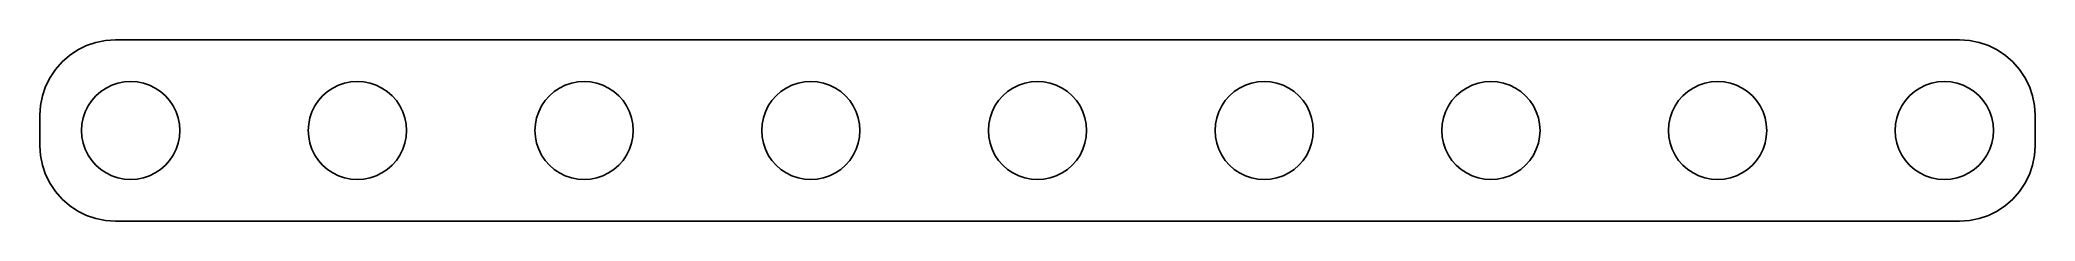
# Model space of a CAD drawing. Header units: metres. Extents: x -66 to 66, y -6 to 6.
import ezdxf

# ---------------------------------------------------------------- set-up
doc = ezdxf.new("R2010")
doc.units = ezdxf.units.M

msp = doc.modelspace()

# ---------------------------------------------------------------- linework, layer by layer
for p, q in [((-63.505, 5.33511), (-64.0488, 4.97176)), ((-62.9184, 5.62439), (-63.505, 5.33511)), ((-62.2991, 5.83463), (-62.9184, 5.62439)), ((-61.6576, 5.96222), (-62.2991, 5.83463)), ((-61.005, 6.00499), (-61.6576, 5.96222)), ((61.005, 6.00499), (-61.005, 6.00499)), ((61.6576, 5.96222), (61.005, 6.00499)), ((62.2991, 5.83463), (61.6576, 5.96222)), ((62.9184, 5.62439), (62.2991, 5.83463)), ((63.505, 5.33511), (62.9184, 5.62439)), ((64.0488, 4.97176), (63.505, 5.33511)), ((-64.9718, 4.0488), (-65.3351, 3.50499)), ((-64.5405, 4.54053), (-64.9718, 4.0488)), ((-64.0488, 4.97176), (-64.5405, 4.54053)), ((64.5405, 4.54053), (64.0488, 4.97176)), ((64.9718, 4.0488), (64.5405, 4.54053)), ((65.3351, 3.50499), (64.9718, 4.0488)), ((-65.6244, 2.91841), (-65.8346, 2.29909)), ((-65.3351, 3.50499), (-65.6244, 2.91841)), ((-61.9785, 2.57838), (-61.625, 2.81458)), ((-61.625, 2.81458), (-61.2437, 3.00259)), ((-61.2437, 3.00259), (-60.8412, 3.13925)), ((-60.8412, 3.13925), (-60.4242, 3.22218)), ((-60.4242, 3.22218), (-60, 3.25)), ((-60, 3.25), (-59.5758, 3.22218)), ((-59.5758, 3.22218), (-59.1588, 3.13925)), ((-59.1588, 3.13925), (-58.7563, 3.00259)), ((-58.7563, 3.00259), (-58.375, 2.81458)), ((-58.375, 2.81458), (-58.0215, 2.57838)), ((-46.9785, 2.57838), (-46.625, 2.81458)), ((-46.625, 2.81458), (-46.2437, 3.00259)), ((-46.2437, 3.00259), (-45.8412, 3.13925)), ((-45.8412, 3.13925), (-45.4242, 3.22218)), ((-45.4242, 3.22218), (-45, 3.25)), ((-45, 3.25), (-44.5758, 3.22218)), ((-44.5758, 3.22218), (-44.1588, 3.13925)), ((-44.1588, 3.13925), (-43.7563, 3.00259)), ((-43.7563, 3.00259), (-43.375, 2.81458)), ((-43.375, 2.81458), (-43.0215, 2.57838)), ((-31.9785, 2.57838), (-31.625, 2.81458)), ((-31.625, 2.81458), (-31.2437, 3.00259)), ((-31.2437, 3.00259), (-30.8412, 3.13925)), ((-30.8412, 3.13925), (-30.4242, 3.22218)), ((-30.4242, 3.22218), (-30, 3.25)), ((-30, 3.25), (-29.5758, 3.22218)), ((-29.5758, 3.22218), (-29.1588, 3.13925)), ((-29.1588, 3.13925), (-28.7563, 3.00259)), ((-28.7563, 3.00259), (-28.375, 2.81458)), ((-28.375, 2.81458), (-28.0215, 2.57838)), ((-16.9785, 2.57838), (-16.625, 2.81458)), ((-16.625, 2.81458), (-16.2437, 3.00259)), ((-16.2437, 3.00259), (-15.8412, 3.13925)), ((-15.8412, 3.13925), (-15.4242, 3.22218)), ((-15.4242, 3.22218), (-15, 3.25)), ((-15, 3.25), (-14.5758, 3.22218)), ((-14.5758, 3.22218), (-14.1588, 3.13925)), ((-14.1588, 3.13925), (-13.7563, 3.00259)), ((-13.7563, 3.00259), (-13.375, 2.81458)), ((-13.375, 2.81458), (-13.0215, 2.57838)), ((-1.97847, 2.57838), (-1.625, 2.81458)), ((-1.625, 2.81458), (-1.24371, 3.00259)), ((-1.24371, 3.00259), (-0.841156, 3.13925)), ((-0.841156, 3.13925), (-0.42421, 3.22218)), ((-0.42421, 3.22218), (0, 3.25)), ((0, 3.25), (0.42421, 3.22218)), ((0.42421, 3.22218), (0.841156, 3.13925)), ((0.841156, 3.13925), (1.24371, 3.00259)), ((1.24371, 3.00259), (1.625, 2.81458)), ((1.625, 2.81458), (1.97847, 2.57838)), ((13.0215, 2.57838), (13.375, 2.81458)), ((13.375, 2.81458), (13.7563, 3.00259)), ((13.7563, 3.00259), (14.1588, 3.13925)), ((14.1588, 3.13925), (14.5758, 3.22218)), ((14.5758, 3.22218), (15, 3.25)), ((15, 3.25), (15.4242, 3.22218)), ((15.4242, 3.22218), (15.8412, 3.13925)), ((15.8412, 3.13925), (16.2437, 3.00259)), ((16.2437, 3.00259), (16.625, 2.81458)), ((16.625, 2.81458), (16.9785, 2.57838)), ((28.0215, 2.57838), (28.375, 2.81458)), ((28.375, 2.81458), (28.7563, 3.00259)), ((28.7563, 3.00259), (29.1588, 3.13925)), ((29.1588, 3.13925), (29.5758, 3.22218)), ((29.5758, 3.22218), (30, 3.25)), ((30, 3.25), (30.4242, 3.22218)), ((30.4242, 3.22218), (30.8412, 3.13925)), ((30.8412, 3.13925), (31.2437, 3.00259)), ((31.2437, 3.00259), (31.625, 2.81458)), ((31.625, 2.81458), (31.9785, 2.57838)), ((43.0215, 2.57838), (43.375, 2.81458)), ((43.375, 2.81458), (43.7563, 3.00259)), ((43.7563, 3.00259), (44.1588, 3.13925)), ((44.1588, 3.13925), (44.5758, 3.22218)), ((44.5758, 3.22218), (45, 3.25)), ((45, 3.25), (45.4242, 3.22218)), ((45.4242, 3.22218), (45.8412, 3.13925)), ((45.8412, 3.13925), (46.2437, 3.00259)), ((46.2437, 3.00259), (46.625, 2.81458)), ((46.625, 2.81458), (46.9785, 2.57838)), ((58.0215, 2.57838), (58.375, 2.81458)), ((58.375, 2.81458), (58.7563, 3.00259)), ((58.7563, 3.00259), (59.1588, 3.13925)), ((59.1588, 3.13925), (59.5758, 3.22218)), ((59.5758, 3.22218), (60, 3.25)), ((60, 3.25), (60.4242, 3.22218)), ((60.4242, 3.22218), (60.8412, 3.13925)), ((60.8412, 3.13925), (61.2437, 3.00259)), ((61.2437, 3.00259), (61.625, 2.81458)), ((61.625, 2.81458), (61.9785, 2.57838)), ((65.6244, 2.91841), (65.3351, 3.50499)), ((65.8346, 2.29909), (65.6244, 2.91841)), ((-65.9622, 1.65762), (-66.005, 1.00499)), ((-65.8346, 2.29909), (-65.9622, 1.65762)), ((-63.0026, 1.24371), (-62.8146, 1.625)), ((-62.8146, 1.625), (-62.5784, 1.97847)), ((-62.5784, 1.97847), (-62.2981, 2.2981)), ((-62.2981, 2.2981), (-61.9785, 2.57838)), ((-58.0215, 2.57838), (-57.7019, 2.2981)), ((-57.7019, 2.2981), (-57.4216, 1.97847)), ((-57.4216, 1.97847), (-57.1854, 1.625)), ((-57.1854, 1.625), (-56.9974, 1.24371)), ((-48.0026, 1.24371), (-47.8146, 1.625)), ((-47.8146, 1.625), (-47.5784, 1.97847)), ((-47.5784, 1.97847), (-47.2981, 2.2981)), ((-47.2981, 2.2981), (-46.9785, 2.57838)), ((-43.0215, 2.57838), (-42.7019, 2.2981)), ((-42.7019, 2.2981), (-42.4216, 1.97847)), ((-42.4216, 1.97847), (-42.1854, 1.625)), ((-42.1854, 1.625), (-41.9974, 1.24371)), ((-33.0026, 1.24371), (-32.8146, 1.625)), ((-32.8146, 1.625), (-32.5784, 1.97847)), ((-32.5784, 1.97847), (-32.2981, 2.2981)), ((-32.2981, 2.2981), (-31.9785, 2.57838)), ((-28.0215, 2.57838), (-27.7019, 2.2981)), ((-27.7019, 2.2981), (-27.4216, 1.97847)), ((-27.4216, 1.97847), (-27.1854, 1.625)), ((-27.1854, 1.625), (-26.9974, 1.24371)), ((-18.0026, 1.24371), (-17.8146, 1.625)), ((-17.8146, 1.625), (-17.5784, 1.97847)), ((-17.5784, 1.97847), (-17.2981, 2.2981)), ((-17.2981, 2.2981), (-16.9785, 2.57838)), ((-13.0215, 2.57838), (-12.7019, 2.2981)), ((-12.7019, 2.2981), (-12.4216, 1.97847)), ((-12.4216, 1.97847), (-12.1854, 1.625)), ((-12.1854, 1.625), (-11.9974, 1.24371)), ((-3.00259, 1.24371), (-2.81458, 1.625)), ((-2.81458, 1.625), (-2.57838, 1.97847)), ((-2.57838, 1.97847), (-2.2981, 2.2981)), ((-2.2981, 2.2981), (-1.97847, 2.57838)), ((1.97847, 2.57838), (2.2981, 2.2981)), ((2.2981, 2.2981), (2.57838, 1.97847)), ((2.57838, 1.97847), (2.81458, 1.625)), ((2.81458, 1.625), (3.00259, 1.24371)), ((11.9974, 1.24371), (12.1854, 1.625)), ((12.1854, 1.625), (12.4216, 1.97847)), ((12.4216, 1.97847), (12.7019, 2.2981)), ((12.7019, 2.2981), (13.0215, 2.57838)), ((16.9785, 2.57838), (17.2981, 2.2981)), ((17.2981, 2.2981), (17.5784, 1.97847)), ((17.5784, 1.97847), (17.8146, 1.625)), ((17.8146, 1.625), (18.0026, 1.24371)), ((26.9974, 1.24371), (27.1854, 1.625)), ((27.1854, 1.625), (27.4216, 1.97847)), ((27.4216, 1.97847), (27.7019, 2.2981)), ((27.7019, 2.2981), (28.0215, 2.57838)), ((31.9785, 2.57838), (32.2981, 2.2981)), ((32.2981, 2.2981), (32.5784, 1.97847)), ((32.5784, 1.97847), (32.8146, 1.625)), ((32.8146, 1.625), (33.0026, 1.24371)), ((41.9974, 1.24371), (42.1854, 1.625)), ((42.1854, 1.625), (42.4216, 1.97847)), ((42.4216, 1.97847), (42.7019, 2.2981)), ((42.7019, 2.2981), (43.0215, 2.57838)), ((46.9785, 2.57838), (47.2981, 2.2981)), ((47.2981, 2.2981), (47.5784, 1.97847)), ((47.5784, 1.97847), (47.8146, 1.625)), ((47.8146, 1.625), (48.0026, 1.24371)), ((56.9974, 1.24371), (57.1854, 1.625)), ((57.1854, 1.625), (57.4216, 1.97847)), ((57.4216, 1.97847), (57.7019, 2.2981)), ((57.7019, 2.2981), (58.0215, 2.57838)), ((61.9785, 2.57838), (62.2981, 2.2981)), ((62.2981, 2.2981), (62.5784, 1.97847)), ((62.5784, 1.97847), (62.8146, 1.625)), ((62.8146, 1.625), (63.0026, 1.24371)), ((65.9622, 1.65762), (65.8346, 2.29909)), ((66.005, 1.00499), (65.9622, 1.65762)), ((-66.005, 1.00499), (-66.005, -1.00499)), ((-63.25, 0), (-63.2222, 0.42421)), ((-63.2222, -0.42421), (-63.25, 0)), ((-63.2222, 0.42421), (-63.1393, 0.841156)), ((-63.1393, 0.841156), (-63.0026, 1.24371)), ((-56.9974, 1.24371), (-56.8607, 0.841156)), ((-56.8607, 0.841156), (-56.7778, 0.42421)), ((-56.7778, 0.42421), (-56.75, 0)), ((-56.75, 0), (-56.7778, -0.42421)), ((-48.25, 0), (-48.2222, 0.42421)), ((-48.2222, -0.42421), (-48.25, 0)), ((-48.2222, 0.42421), (-48.1393, 0.841156)), ((-48.1393, 0.841156), (-48.0026, 1.24371)), ((-41.9974, 1.24371), (-41.8607, 0.841156)), ((-41.8607, 0.841156), (-41.7778, 0.42421)), ((-41.7778, 0.42421), (-41.75, 0)), ((-41.75, 0), (-41.7778, -0.42421)), ((-33.25, 0), (-33.2222, 0.42421)), ((-33.2222, -0.42421), (-33.25, 0)), ((-33.2222, 0.42421), (-33.1393, 0.841156)), ((-33.1393, 0.841156), (-33.0026, 1.24371)), ((-26.9974, 1.24371), (-26.8607, 0.841156)), ((-26.8607, 0.841156), (-26.7778, 0.42421)), ((-26.7778, 0.42421), (-26.75, 0)), ((-26.75, 0), (-26.7778, -0.42421)), ((-18.25, 0), (-18.2222, 0.42421)), ((-18.2222, -0.42421), (-18.25, 0)), ((-18.2222, 0.42421), (-18.1393, 0.841156)), ((-18.1393, 0.841156), (-18.0026, 1.24371)), ((-11.9974, 1.24371), (-11.8607, 0.841156)), ((-11.8607, 0.841156), (-11.7778, 0.42421)), ((-11.7778, 0.42421), (-11.75, 0)), ((-11.75, 0), (-11.7778, -0.42421)), ((-3.25, 0), (-3.22218, 0.42421)), ((-3.22218, -0.42421), (-3.25, 0)), ((-3.22218, 0.42421), (-3.13925, 0.841156)), ((-3.13925, 0.841156), (-3.00259, 1.24371)), ((3.00259, 1.24371), (3.13925, 0.841156)), ((3.13925, 0.841156), (3.22218, 0.42421)), ((3.22218, 0.42421), (3.25, 0)), ((3.25, 0), (3.22218, -0.42421)), ((11.75, 0), (11.7778, 0.42421)), ((11.7778, -0.42421), (11.75, 0)), ((11.7778, 0.42421), (11.8607, 0.841156)), ((11.8607, 0.841156), (11.9974, 1.24371)), ((18.0026, 1.24371), (18.1393, 0.841156)), ((18.1393, 0.841156), (18.2222, 0.42421)), ((18.2222, 0.42421), (18.25, 0)), ((18.25, 0), (18.2222, -0.42421)), ((26.75, 0), (26.7778, 0.42421)), ((26.7778, -0.42421), (26.75, 0)), ((26.7778, 0.42421), (26.8607, 0.841156)), ((26.8607, 0.841156), (26.9974, 1.24371)), ((33.0026, 1.24371), (33.1393, 0.841156)), ((33.1393, 0.841156), (33.2222, 0.42421)), ((33.2222, 0.42421), (33.25, 0)), ((33.25, 0), (33.2222, -0.42421)), ((41.75, 0), (41.7778, 0.42421)), ((41.7778, -0.42421), (41.75, 0)), ((41.7778, 0.42421), (41.8607, 0.841156)), ((41.8607, 0.841156), (41.9974, 1.24371)), ((48.0026, 1.24371), (48.1393, 0.841156)), ((48.1393, 0.841156), (48.2222, 0.42421)), ((48.2222, 0.42421), (48.25, 0)), ((48.25, 0), (48.2222, -0.42421)), ((56.75, 0), (56.7778, 0.42421)), ((56.7778, -0.42421), (56.75, 0)), ((56.7778, 0.42421), (56.8607, 0.841156)), ((56.8607, 0.841156), (56.9974, 1.24371)), ((63.0026, 1.24371), (63.1393, 0.841156)), ((63.1393, 0.841156), (63.2222, 0.42421)), ((63.2222, 0.42421), (63.25, 0)), ((63.25, 0), (63.2222, -0.42421)), ((66.005, -1.00499), (66.005, 1.00499)), ((-66.005, -1.00499), (-65.9622, -1.65762)), ((-63.1393, -0.841156), (-63.2222, -0.42421)), ((-63.0026, -1.24371), (-63.1393, -0.841156)), ((-62.8146, -1.625), (-63.0026, -1.24371)), ((-56.9974, -1.24371), (-57.1854, -1.625)), ((-56.8607, -0.841156), (-56.9974, -1.24371)), ((-56.7778, -0.42421), (-56.8607, -0.841156)), ((-48.1393, -0.841156), (-48.2222, -0.42421)), ((-48.0026, -1.24371), (-48.1393, -0.841156)), ((-47.8146, -1.625), (-48.0026, -1.24371)), ((-41.9974, -1.24371), (-42.1854, -1.625)), ((-41.8607, -0.841156), (-41.9974, -1.24371)), ((-41.7778, -0.42421), (-41.8607, -0.841156)), ((-33.1393, -0.841156), (-33.2222, -0.42421)), ((-33.0026, -1.24371), (-33.1393, -0.841156)), ((-32.8146, -1.625), (-33.0026, -1.24371)), ((-26.9974, -1.24371), (-27.1854, -1.625)), ((-26.8607, -0.841156), (-26.9974, -1.24371)), ((-26.7778, -0.42421), (-26.8607, -0.841156)), ((-18.1393, -0.841156), (-18.2222, -0.42421)), ((-18.0026, -1.24371), (-18.1393, -0.841156)), ((-17.8146, -1.625), (-18.0026, -1.24371)), ((-11.9974, -1.24371), (-12.1854, -1.625)), ((-11.8607, -0.841156), (-11.9974, -1.24371)), ((-11.7778, -0.42421), (-11.8607, -0.841156)), ((-3.13925, -0.841156), (-3.22218, -0.42421)), ((-3.00259, -1.24371), (-3.13925, -0.841156)), ((-2.81458, -1.625), (-3.00259, -1.24371)), ((3.00259, -1.24371), (2.81458, -1.625)), ((3.13925, -0.841156), (3.00259, -1.24371)), ((3.22218, -0.42421), (3.13925, -0.841156)), ((11.8607, -0.841156), (11.7778, -0.42421)), ((11.9974, -1.24371), (11.8607, -0.841156)), ((12.1854, -1.625), (11.9974, -1.24371)), ((18.0026, -1.24371), (17.8146, -1.625)), ((18.1393, -0.841156), (18.0026, -1.24371)), ((18.2222, -0.42421), (18.1393, -0.841156)), ((26.8607, -0.841156), (26.7778, -0.42421)), ((26.9974, -1.24371), (26.8607, -0.841156)), ((27.1854, -1.625), (26.9974, -1.24371)), ((33.0026, -1.24371), (32.8146, -1.625)), ((33.1393, -0.841156), (33.0026, -1.24371)), ((33.2222, -0.42421), (33.1393, -0.841156)), ((41.8607, -0.841156), (41.7778, -0.42421)), ((41.9974, -1.24371), (41.8607, -0.841156)), ((42.1854, -1.625), (41.9974, -1.24371)), ((48.0026, -1.24371), (47.8146, -1.625)), ((48.1393, -0.841156), (48.0026, -1.24371)), ((48.2222, -0.42421), (48.1393, -0.841156)), ((56.8607, -0.841156), (56.7778, -0.42421)), ((56.9974, -1.24371), (56.8607, -0.841156)), ((57.1854, -1.625), (56.9974, -1.24371)), ((63.0026, -1.24371), (62.8146, -1.625)), ((63.1393, -0.841156), (63.0026, -1.24371)), ((63.2222, -0.42421), (63.1393, -0.841156)), ((65.9622, -1.65762), (66.005, -1.00499)), ((-65.9622, -1.65762), (-65.8346, -2.29909)), ((-65.8346, -2.29909), (-65.6244, -2.91841)), ((-62.5784, -1.97847), (-62.8146, -1.625)), ((-62.2981, -2.2981), (-62.5784, -1.97847)), ((-61.9785, -2.57838), (-62.2981, -2.2981)), ((-61.625, -2.81458), (-61.9785, -2.57838)), ((-58.0215, -2.57838), (-58.375, -2.81458)), ((-57.7019, -2.2981), (-58.0215, -2.57838)), ((-57.4216, -1.97847), (-57.7019, -2.2981)), ((-57.1854, -1.625), (-57.4216, -1.97847)), ((-47.5784, -1.97847), (-47.8146, -1.625)), ((-47.2981, -2.2981), (-47.5784, -1.97847)), ((-46.9785, -2.57838), (-47.2981, -2.2981)), ((-46.625, -2.81458), (-46.9785, -2.57838)), ((-43.0215, -2.57838), (-43.375, -2.81458)), ((-42.7019, -2.2981), (-43.0215, -2.57838)), ((-42.4216, -1.97847), (-42.7019, -2.2981)), ((-42.1854, -1.625), (-42.4216, -1.97847)), ((-32.5784, -1.97847), (-32.8146, -1.625)), ((-32.2981, -2.2981), (-32.5784, -1.97847)), ((-31.9785, -2.57838), (-32.2981, -2.2981)), ((-31.625, -2.81458), (-31.9785, -2.57838)), ((-28.0215, -2.57838), (-28.375, -2.81458)), ((-27.7019, -2.2981), (-28.0215, -2.57838)), ((-27.4216, -1.97847), (-27.7019, -2.2981)), ((-27.1854, -1.625), (-27.4216, -1.97847)), ((-17.5784, -1.97847), (-17.8146, -1.625)), ((-17.2981, -2.2981), (-17.5784, -1.97847)), ((-16.9785, -2.57838), (-17.2981, -2.2981)), ((-16.625, -2.81458), (-16.9785, -2.57838)), ((-13.0215, -2.57838), (-13.375, -2.81458)), ((-12.7019, -2.2981), (-13.0215, -2.57838)), ((-12.4216, -1.97847), (-12.7019, -2.2981)), ((-12.1854, -1.625), (-12.4216, -1.97847)), ((-2.57838, -1.97847), (-2.81458, -1.625)), ((-2.2981, -2.2981), (-2.57838, -1.97847)), ((-1.97847, -2.57838), (-2.2981, -2.2981)), ((-1.625, -2.81458), (-1.97847, -2.57838)), ((1.97847, -2.57838), (1.625, -2.81458)), ((2.2981, -2.2981), (1.97847, -2.57838)), ((2.57838, -1.97847), (2.2981, -2.2981)), ((2.81458, -1.625), (2.57838, -1.97847)), ((12.4216, -1.97847), (12.1854, -1.625)), ((12.7019, -2.2981), (12.4216, -1.97847)), ((13.0215, -2.57838), (12.7019, -2.2981)), ((13.375, -2.81458), (13.0215, -2.57838)), ((16.9785, -2.57838), (16.625, -2.81458)), ((17.2981, -2.2981), (16.9785, -2.57838)), ((17.5784, -1.97847), (17.2981, -2.2981)), ((17.8146, -1.625), (17.5784, -1.97847)), ((27.4216, -1.97847), (27.1854, -1.625)), ((27.7019, -2.2981), (27.4216, -1.97847)), ((28.0215, -2.57838), (27.7019, -2.2981)), ((28.375, -2.81458), (28.0215, -2.57838)), ((31.9785, -2.57838), (31.625, -2.81458)), ((32.2981, -2.2981), (31.9785, -2.57838)), ((32.5784, -1.97847), (32.2981, -2.2981)), ((32.8146, -1.625), (32.5784, -1.97847)), ((42.4216, -1.97847), (42.1854, -1.625)), ((42.7019, -2.2981), (42.4216, -1.97847)), ((43.0215, -2.57838), (42.7019, -2.2981)), ((43.375, -2.81458), (43.0215, -2.57838)), ((46.9785, -2.57838), (46.625, -2.81458)), ((47.2981, -2.2981), (46.9785, -2.57838)), ((47.5784, -1.97847), (47.2981, -2.2981)), ((47.8146, -1.625), (47.5784, -1.97847)), ((57.4216, -1.97847), (57.1854, -1.625)), ((57.7019, -2.2981), (57.4216, -1.97847)), ((58.0215, -2.57838), (57.7019, -2.2981)), ((58.375, -2.81458), (58.0215, -2.57838)), ((61.9785, -2.57838), (61.625, -2.81458)), ((62.2981, -2.2981), (61.9785, -2.57838)), ((62.5784, -1.97847), (62.2981, -2.2981)), ((62.8146, -1.625), (62.5784, -1.97847)), ((65.6244, -2.91841), (65.8346, -2.29909)), ((65.8346, -2.29909), (65.9622, -1.65762)), ((-65.6244, -2.91841), (-65.3351, -3.50499)), ((-65.3351, -3.50499), (-64.9718, -4.0488)), ((-61.2437, -3.00259), (-61.625, -2.81458)), ((-60.8412, -3.13925), (-61.2437, -3.00259)), ((-60.4242, -3.22218), (-60.8412, -3.13925)), ((-60, -3.25), (-60.4242, -3.22218)), ((-59.5758, -3.22218), (-60, -3.25)), ((-59.1588, -3.13925), (-59.5758, -3.22218)), ((-58.7563, -3.00259), (-59.1588, -3.13925)), ((-58.375, -2.81458), (-58.7563, -3.00259)), ((-46.2437, -3.00259), (-46.625, -2.81458)), ((-45.8412, -3.13925), (-46.2437, -3.00259)), ((-45.4242, -3.22218), (-45.8412, -3.13925)), ((-45, -3.25), (-45.4242, -3.22218)), ((-44.5758, -3.22218), (-45, -3.25)), ((-44.1588, -3.13925), (-44.5758, -3.22218)), ((-43.7563, -3.00259), (-44.1588, -3.13925)), ((-43.375, -2.81458), (-43.7563, -3.00259)), ((-31.2437, -3.00259), (-31.625, -2.81458)), ((-30.8412, -3.13925), (-31.2437, -3.00259)), ((-30.4242, -3.22218), (-30.8412, -3.13925)), ((-30, -3.25), (-30.4242, -3.22218)), ((-29.5758, -3.22218), (-30, -3.25)), ((-29.1588, -3.13925), (-29.5758, -3.22218)), ((-28.7563, -3.00259), (-29.1588, -3.13925)), ((-28.375, -2.81458), (-28.7563, -3.00259)), ((-16.2437, -3.00259), (-16.625, -2.81458)), ((-15.8412, -3.13925), (-16.2437, -3.00259)), ((-15.4242, -3.22218), (-15.8412, -3.13925)), ((-15, -3.25), (-15.4242, -3.22218)), ((-14.5758, -3.22218), (-15, -3.25)), ((-14.1588, -3.13925), (-14.5758, -3.22218)), ((-13.7563, -3.00259), (-14.1588, -3.13925)), ((-13.375, -2.81458), (-13.7563, -3.00259)), ((-1.24371, -3.00259), (-1.625, -2.81458)), ((-0.841156, -3.13925), (-1.24371, -3.00259)), ((-0.42421, -3.22218), (-0.841156, -3.13925)), ((0, -3.25), (-0.42421, -3.22218)), ((0.42421, -3.22218), (0, -3.25)), ((0.841156, -3.13925), (0.42421, -3.22218)), ((1.24371, -3.00259), (0.841156, -3.13925)), ((1.625, -2.81458), (1.24371, -3.00259)), ((13.7563, -3.00259), (13.375, -2.81458)), ((14.1588, -3.13925), (13.7563, -3.00259)), ((14.5758, -3.22218), (14.1588, -3.13925)), ((15, -3.25), (14.5758, -3.22218)), ((15.4242, -3.22218), (15, -3.25)), ((15.8412, -3.13925), (15.4242, -3.22218)), ((16.2437, -3.00259), (15.8412, -3.13925)), ((16.625, -2.81458), (16.2437, -3.00259)), ((28.7563, -3.00259), (28.375, -2.81458)), ((29.1588, -3.13925), (28.7563, -3.00259)), ((29.5758, -3.22218), (29.1588, -3.13925)), ((30, -3.25), (29.5758, -3.22218)), ((30.4242, -3.22218), (30, -3.25)), ((30.8412, -3.13925), (30.4242, -3.22218)), ((31.2437, -3.00259), (30.8412, -3.13925)), ((31.625, -2.81458), (31.2437, -3.00259)), ((43.7563, -3.00259), (43.375, -2.81458)), ((44.1588, -3.13925), (43.7563, -3.00259)), ((44.5758, -3.22218), (44.1588, -3.13925)), ((45, -3.25), (44.5758, -3.22218)), ((45.4242, -3.22218), (45, -3.25)), ((45.8412, -3.13925), (45.4242, -3.22218)), ((46.2437, -3.00259), (45.8412, -3.13925)), ((46.625, -2.81458), (46.2437, -3.00259)), ((58.7563, -3.00259), (58.375, -2.81458)), ((59.1588, -3.13925), (58.7563, -3.00259)), ((59.5758, -3.22218), (59.1588, -3.13925)), ((60, -3.25), (59.5758, -3.22218)), ((60.4242, -3.22218), (60, -3.25)), ((60.8412, -3.13925), (60.4242, -3.22218)), ((61.2437, -3.00259), (60.8412, -3.13925)), ((61.625, -2.81458), (61.2437, -3.00259)), ((64.9718, -4.0488), (65.3351, -3.50499)), ((65.3351, -3.50499), (65.6244, -2.91841)), ((-64.9718, -4.0488), (-64.5405, -4.54053)), ((-64.5405, -4.54053), (-64.0488, -4.97176)), ((-64.0488, -4.97176), (-63.505, -5.33511)), ((63.505, -5.33511), (64.0488, -4.97176)), ((64.0488, -4.97176), (64.5405, -4.54053)), ((64.5405, -4.54053), (64.9718, -4.0488)), ((-63.505, -5.33511), (-62.9184, -5.62439)), ((-62.9184, -5.62439), (-62.2991, -5.83463)), ((-62.2991, -5.83463), (-61.6576, -5.96222)), ((-61.6576, -5.96222), (-61.005, -6.00499)), ((-61.005, -6.00499), (61.005, -6.00499)), ((61.005, -6.00499), (61.6576, -5.96222)), ((61.6576, -5.96222), (62.2991, -5.83463)), ((62.2991, -5.83463), (62.9184, -5.62439)), ((62.9184, -5.62439), (63.505, -5.33511))]:
    msp.add_line(p, q)

doc.saveas('drawing.dxf')
